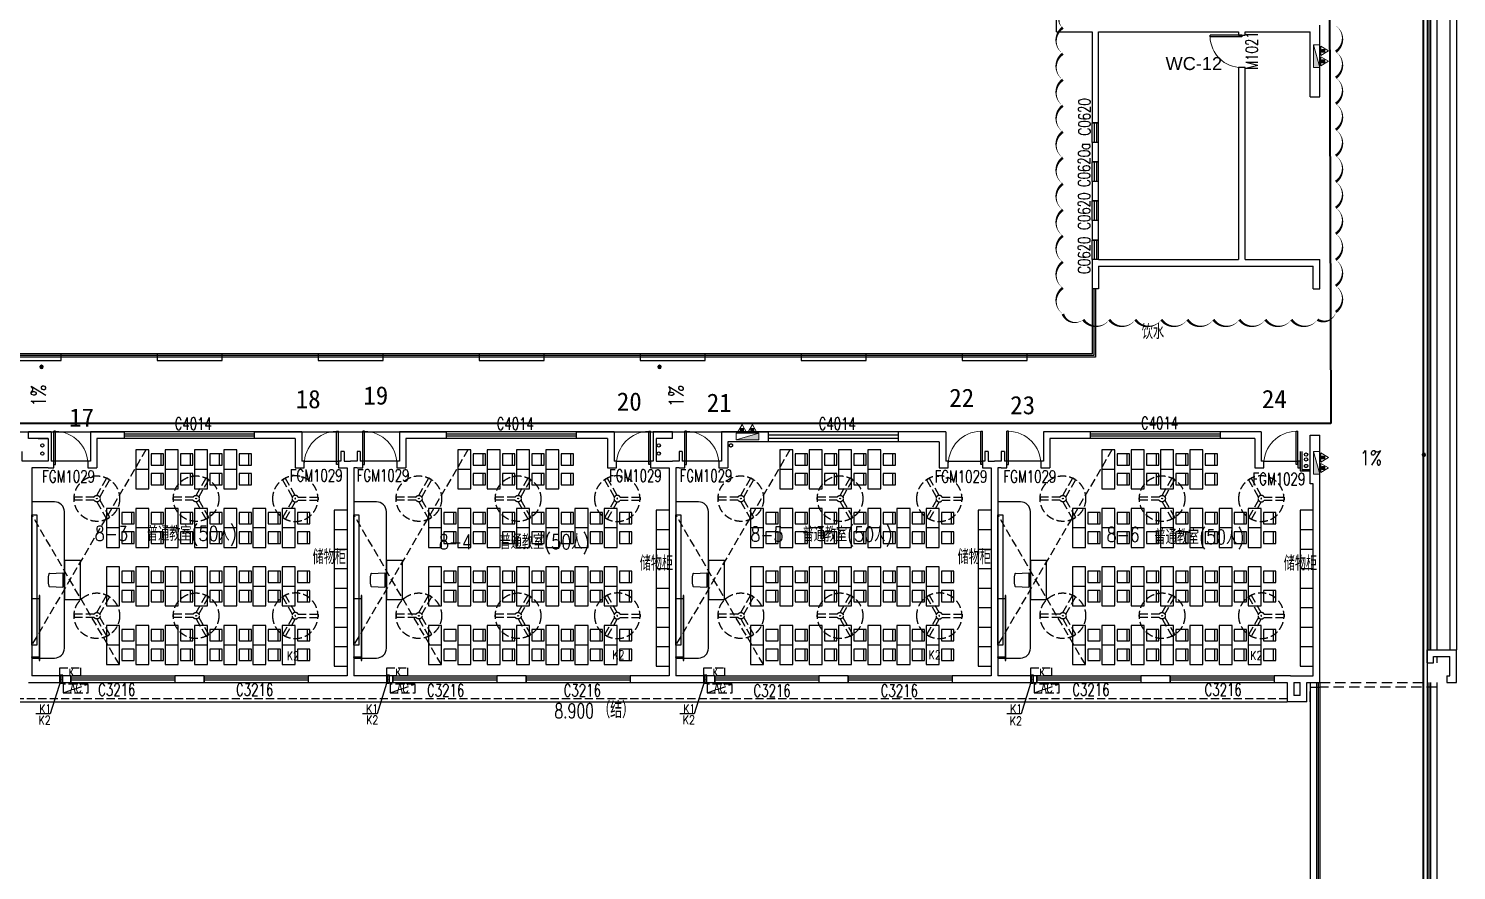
# Model space of a CAD drawing. Extents: x 447078 to 1776277, y 243534 to 519428.
# Drawn here: x 1100596 to 1144496, y 445262 to 471141 of the extents above; entities that cross this region are included whole.
import ezdxf

# ---------------------------------------------------------------- set-up
doc = ezdxf.new("R2010")
doc.units = 0
doc.header["$LTSCALE"] = 1000
doc.header["$MEASUREMENT"] = 0
for name, pattern in [('AP-02-RETAIL$0$DASH', [0.35, 0.25, -0.1]), ('CCDID0GLB00001', [30, 26.5, -1.5, 0.5, -1.5]), ('DASH', [0.35, 0.25, -0.1]), ('HIDDEN2', [4.7625, 3.175, -1.5875]), ('HIDDEN3', [1.905, 1.27, -0.635])]:
    doc.linetypes.add(name, pattern=pattern)
for name, color, linetype, lineweight in [('1#2#三层消火栓$0$P-HUDR-MISC', 13, 'Continuous', 25), ('1#2#三层消火栓$0$体育文娱中心3F消火栓$0$P-HUDR-MISC', 13, 'Continuous', 20), ('A桥架图层', 2, 'Continuous', 40)]:
    doc.layers.add(name, color=color, linetype=linetype, lineweight=lineweight)
for name, color, linetype in [('2017-7-14 根据审图意见修改', 5, 'Continuous'), ('A-DOOR', 2, 'Continuous'), ('A-DRAI', 61, 'Continuous'), ('A-EQPM-MECH', 191, 'Continuous'), ('A-FIXT', 211, 'Continuous'), ('A-FIXT-DASH', 211, 'HIDDEN3'), ('A-FURN', 251, 'Continuous'), ('A-GLAZ-BLIN', 9, 'Continuous'), ('A-HOLE-DASH', 21, 'HIDDEN2'), ('A-HRAL', 104, 'Continuous'), ('A-HYDR', 1, 'CCDID0GLB00001'), ('A-OVER', 23, 'Continuous'), ('A-WALL', 140, 'Continuous'), ('A-WIND', 2, 'Continuous'), ('A-WIND-IDEN', 4, 'Continuous'), ('G-0-XREF', 2, 'Continuous'), ('G-ANNO-NOTE', 80, 'Continuous'), ('X-连廊栏杆修改', 43, 'Continuous'), ('家具', 9, 'Continuous'), ('面积线计一半', 132, 'Continuous')]:
    doc.layers.add(name, color=color, linetype=linetype)
doc.styles.add('_TCH_DIM', font='SIMPLEX', dxfattribs={"bigfont": 'GBCBIG'})
doc.styles.add('_TCH_WINDOW', font='SIMPLEX', dxfattribs={"height": 3.5, "bigfont": 'GBCBIG'})
doc.styles.add('CCDI_T_G01', font='')
doc.styles.add('CCDI_T_G02', font='simplex.shx', dxfattribs={"width": 0.8, "bigfont": 'zjdz.shx'})
doc.styles.add('CCDI_T_G03', font='')
doc.styles.add('Note$0$CCDI-TOG-02', font='simplex.shx', dxfattribs={"width": 0.8, "bigfont": 'zjdz.shx'})
doc.styles.get('CCDI_T_G01').set_extended_font_data('Arial')
doc.styles.get('CCDI_T_G03').set_extended_font_data('SimHei')

# ---------------------------------------------------------------- blocks, each defined once
blk = doc.blocks.new('DI LOU')
at = {"layer": 'A-FIXT'}
h = blk.add_hatch(dxfattribs=at)
h.set_pattern_fill('ANSI31', color=256, scale=10)
h.set_pattern_definition([(45, (-842091.153, -1894175.001), (-11.22532015, 11.22532015), [])])
h.paths.add_polyline_path([(-50, 0, 1), (50, 0, 1)])
blk.add_circle((0, 0), 50, dxfattribs=at)
blk = doc.blocks.new('PSXT')
at = {"layer": 'A-FIXT'}
for points in [[(-19131, -11854, 0, 0, 0), (-19131, -10836, 60, 0, 0), (-19131, -10656, 0, 0, 0)], [(469, -11868, 0, 0, 0), (469, -10851, 60, 0, 0), (469, -10671, 0, 0, 0)], [(20902, -13552, 0, 0, 0), (21919, -13552, 60, 0, 0), (22099, -13552, 0, 0, 0)]]:
    blk.add_lwpolyline(points, format="xyseb", dxfattribs=at)
at = {"layer": 'A-FIXT', "extrusion": (0, 0, -1), "zscale": -1, "rotation": 209.9999968260897}
for p in [(19400, -10400), (400, -10400), (-23100, -13100)]:
    blk.add_blockref('DI LOU', p, dxfattribs=at)
at = {"layer": 'A-FIXT-DASH', "style": 'CCDI_T_G02', "width": 0.8}
for p in [(-19266, -11622), (334, -11636)]:
    blk.add_text('1%%%', height=450, rotation=90, dxfattribs=at).set_placement(p)
blk.add_text('1%%%', height=450, dxfattribs=at).set_placement((21134, -13417))
blk = doc.blocks.new('连廊2F')
at = {"layer": 'A-GLAZ-BLIN'}
for p, q in [((105166, 156473), (105166, 124573)), ((105366, 156473), (105366, 124573))]:
    blk.add_line(p, q, dxfattribs=at)
at = {"layer": 'A-HRAL'}
for p, q in [((104516, 156473), (104516, 124573)), ((104566, 156473), (104566, 124573)), ((101066, 123573), (101066, 115573)), ((101116, 123573), (101116, 115573)), ((104516, 123573), (104516, 115573)), ((104566, 123573), (104566, 115573))]:
    blk.add_line(p, q, dxfattribs=at)
at = {"layer": 'A-OVER'}
for p, q in [((104766, 156473), (104766, 124573)), ((100866, 123573), (100866, 115573))]:
    blk.add_line(p, q, dxfattribs=at)
for points in [[(104766, 124373), (104766, 124173)], [(104766, 123573), (104766, 115573)]]:
    blk.add_lwpolyline(points, dxfattribs=at)
at = {"layer": 'A-WALL'}
for p, q in [((104466, 124573), (105366, 124573)), ((104466, 124173), (104466, 124573)), ((104666, 124373), (105166, 124373)), ((104666, 124173), (104666, 124373)), ((105166, 123773), (105166, 124373)), ((105366, 123573), (105366, 124573)), ((104466, 124173), (104666, 124173)), ((105066, 123773), (105166, 123773)), ((105066, 123773), (105066, 123573)), ((105066, 123573), (105366, 123573))]:
    blk.add_line(p, q, dxfattribs=at)
at = {"layer": 'X-连廊栏杆修改'}
for p, q in [((104466, 156473), (104466, 115573)), ((101166, 123573), (101166, 115573))]:
    blk.add_line(p, q, dxfattribs=at)
blk = doc.blocks.new('PSG-LG')
at = {"layer": 'A-DRAI'}
for centre in [(24624, -12814), (24624, -13064), (43576, -12814), (43576, -13064), (63477, -13096), (63477, -13246)]:
    blk.add_circle(centre, 50, dxfattribs=at)
at = {"layer": 'A-HYDR'}
for centre in [(45795, -12814), (63477, -13446)]:
    blk.add_circle(centre, 50, dxfattribs=at)
at = {"layer": 'A-WALL'}
for points in [[(24500, -12600), (24800, -12600), (24800, -13300), (24000, -13300), (24000, -13000)], [(43700, -12600), (43500, -12600), (43500, -13300)], [(63300, -13000), (63300, -13550), (63300, -13600), (63600, -13600)], [(63350, -13000), (63350, -13550), (63600, -13550)]]:
    blk.add_lwpolyline(points, dxfattribs=at)
blk = doc.blocks.new('dfc-1')
at = {"layer": 'A-FURN', "linetype": 'DASH'}
for p, q in [((0, 100), (306, 630)), ((87, 50), (392, 580)), ((-87, 50), (-698, 50)), ((-87, -50), (-698, -50)), ((0, -100), (306, -630)), ((87, -50), (392, -580))]:
    blk.add_line(p, q, dxfattribs=at)
for radius in [700, 100, 10]:
    blk.add_circle((0, 0), radius, dxfattribs=at)
for start, end in [(55.904, 64.096), (175.904, 184.096), (295.904, 304.096)]:
    blk.add_arc((0, 0), 700, start, end, dxfattribs=at)
blk = doc.blocks.new('CHAIR4')
at = {"layer": 'A-FURN'}
for p, q in [((-449, 226), (0, 248)), ((0, 248), (0, -248)), ((-449, -226), (0, -248))]:
    blk.add_line(p, q, dxfattribs=at)
for centre, radius, start, end in [((267, 0), 767, 164.2925, 195.7075), ((-447, 201), 25, 92.8624, 164.2925), ((-447, -201), 25, 195.7075, 267.1376)]:
    blk.add_arc(centre, radius, start, end, dxfattribs=at)
blk = doc.blocks.new('EETETET')
at = {"layer": 'A-FURN'}
for p, q in [((-35, 2875), (-35, 2525)), ((865, 2875), (865, 2525)), ((1765, 2875), (1765, 2525)), ((2665, 2875), (2665, 2525)), ((-400, 2400), (-800, 2400)), ((-35, 2275), (-35, 1925)), ((500, 2400), (100, 2400)), ((865, 2275), (865, 1925)), ((1400, 2400), (1000, 2400)), ((1765, 2275), (1765, 1925)), ((2300, 2400), (1900, 2400)), ((2665, 2275), (2665, 1925)), ((-935, 1075), (-935, 725)), ((-35, 1075), (-35, 725)), ((865, 1075), (865, 725)), ((1765, 1075), (1765, 725)), ((2665, 1075), (2665, 725)), ((3565, 1075), (3565, 725)), ((4465, 1075), (4465, 725)), ((-1300, 600), (-1700, 600)), ((-935, 475), (-935, 125)), ((-400, 600), (-800, 600)), ((-35, 475), (-35, 125)), ((500, 600), (100, 600)), ((865, 475), (865, 125)), ((1400, 600), (1000, 600)), ((1765, 475), (1765, 125)), ((2300, 600), (1900, 600)), ((2665, 475), (2665, 125)), ((3200, 600), (2800, 600)), ((3565, 475), (3565, 125)), ((4100, 600), (3700, 600)), ((4465, 475), (4465, 125)), ((-935, -725), (-935, -1075)), ((-35, -725), (-35, -1075)), ((865, -725), (865, -1075)), ((1765, -725), (1765, -1075)), ((2665, -725), (2665, -1075)), ((3565, -725), (3565, -1075)), ((4465, -725), (4465, -1075)), ((-1300, -1200), (-1700, -1200)), ((-400, -1200), (-800, -1200)), ((500, -1200), (100, -1200)), ((1400, -1200), (1000, -1200)), ((2300, -1200), (1900, -1200)), ((3200, -1200), (2800, -1200)), ((4100, -1200), (3700, -1200)), ((-935, -1325), (-935, -1675)), ((-35, -1325), (-35, -1675)), ((865, -1325), (865, -1675)), ((1765, -1325), (1765, -1675)), ((2665, -1325), (2665, -1675)), ((3565, -1325), (3565, -1675)), ((4465, -1325), (4465, -1675)), ((-35, -2525), (-35, -2875)), ((865, -2525), (865, -2875)), ((1765, -2525), (1765, -2875)), ((2665, -2525), (2665, -2875)), ((3565, -2525), (3565, -2875)), ((4465, -2525), (4465, -2875)), ((-1300, -3000), (-1700, -3000)), ((-400, -3000), (-800, -3000)), ((500, -3000), (100, -3000)), ((1400, -3000), (1000, -3000)), ((2300, -3000), (1900, -3000)), ((3200, -3000), (2800, -3000)), ((4100, -3000), (3700, -3000)), ((-35, -3125), (-35, -3475)), ((865, -3125), (865, -3475)), ((1765, -3125), (1765, -3475)), ((2665, -3125), (2665, -3475)), ((3565, -3125), (3565, -3475)), ((4465, -3125), (4465, -3475))]:
    blk.add_line(p, q, dxfattribs=at)
for points in [[(-800, 3000), (-800, 1800), (-400, 1800), (-400, 3000)], [(50, 2525), (50, 2875), (-330, 2875), (-330, 2525)], [(100, 3000), (100, 1800), (500, 1800), (500, 3000)], [(950, 2525), (950, 2875), (570, 2875), (570, 2525)], [(1000, 3000), (1000, 1800), (1400, 1800), (1400, 3000)], [(1850, 2525), (1850, 2875), (1470, 2875), (1470, 2525)], [(1900, 3000), (1900, 1800), (2300, 1800), (2300, 3000)], [(2750, 2525), (2750, 2875), (2370, 2875), (2370, 2525)], [(50, 1925), (50, 2275), (-330, 2275), (-330, 1925)], [(950, 1925), (950, 2275), (570, 2275), (570, 1925)], [(1850, 1925), (1850, 2275), (1470, 2275), (1470, 1925)], [(2750, 1925), (2750, 2275), (2370, 2275), (2370, 1925)], [(-4000, 1000), (-3850, 1000), (-3850, -3000), (-4000, -3000)], [(-1700, 1200), (-1700, 0), (-1300, 0), (-1300, 1200)], [(-850, 725), (-850, 1075), (-1230, 1075), (-1230, 725)], [(-800, 1200), (-800, 0), (-400, 0), (-400, 1200)], [(50, 725), (50, 1075), (-330, 1075), (-330, 725)], [(100, 1200), (100, 0), (500, 0), (500, 1200)], [(950, 725), (950, 1075), (570, 1075), (570, 725)], [(1000, 1200), (1000, 0), (1400, 0), (1400, 1200)], [(1850, 725), (1850, 1075), (1470, 1075), (1470, 725)], [(1900, 1200), (1900, 0), (2300, 0), (2300, 1200)], [(2750, 725), (2750, 1075), (2370, 1075), (2370, 725)], [(2800, 1200), (2800, 0), (3200, 0), (3200, 1200)], [(3650, 725), (3650, 1075), (3270, 1075), (3270, 725)], [(3700, 1200), (3700, 0), (4100, 0), (4100, 1200)], [(4550, 725), (4550, 1075), (4170, 1075), (4170, 725)], [(-850, 125), (-850, 475), (-1230, 475), (-1230, 125)], [(50, 125), (50, 475), (-330, 475), (-330, 125)], [(950, 125), (950, 475), (570, 475), (570, 125)], [(1850, 125), (1850, 475), (1470, 475), (1470, 125)], [(2750, 125), (2750, 475), (2370, 475), (2370, 125)], [(3650, 125), (3650, 475), (3270, 475), (3270, 125)], [(4550, 125), (4550, 475), (4170, 475), (4170, 125)], [(-3000, -400), (-3000, -1600), (-2500, -1600), (-2500, -400)], [(-1700, -600), (-1700, -1800), (-1300, -1800), (-1300, -600)], [(-850, -1075), (-850, -725), (-1230, -725), (-1230, -1075)], [(-800, -600), (-800, -1800), (-400, -1800), (-400, -600)], [(50, -1075), (50, -725), (-330, -725), (-330, -1075)], [(100, -600), (100, -1800), (500, -1800), (500, -600)], [(950, -1075), (950, -725), (570, -725), (570, -1075)], [(1000, -600), (1000, -1800), (1400, -1800), (1400, -600)], [(1850, -1075), (1850, -725), (1470, -725), (1470, -1075)], [(1900, -600), (1900, -1800), (2300, -1800), (2300, -600)], [(2750, -1075), (2750, -725), (2370, -725), (2370, -1075)], [(2800, -600), (2800, -1800), (3200, -1800), (3200, -600)], [(3650, -1075), (3650, -725), (3270, -725), (3270, -1075)], [(3700, -600), (3700, -1800), (4100, -1800), (4100, -600)], [(4550, -1075), (4550, -725), (4170, -725), (4170, -1075)], [(-4000, -1585), (-4000, -1565), (-3770, -1565), (-3770, -1585)], [(-3750, -3475), (-3750, -1475), (-3770, -1475), (-3770, -3475)], [(-850, -1675), (-850, -1325), (-1230, -1325), (-1230, -1675)], [(50, -1675), (50, -1325), (-330, -1325), (-330, -1675)], [(950, -1675), (950, -1325), (570, -1325), (570, -1675)], [(1850, -1675), (1850, -1325), (1470, -1325), (1470, -1675)], [(2750, -1675), (2750, -1325), (2370, -1325), (2370, -1675)], [(3650, -1675), (3650, -1325), (3270, -1325), (3270, -1675)], [(4550, -1675), (4550, -1325), (4170, -1325), (4170, -1675)], [(-1700, -2400), (-1700, -3600), (-1300, -3600), (-1300, -2400)], [(-850, -2875), (-850, -2525), (-1230, -2525), (-1230, -2875)], [(-800, -2400), (-800, -3600), (-400, -3600), (-400, -2400)], [(50, -2875), (50, -2525), (-330, -2525), (-330, -2875)], [(100, -2400), (100, -3600), (500, -3600), (500, -2400)], [(950, -2875), (950, -2525), (570, -2525), (570, -2875)], [(1000, -2400), (1000, -3600), (1400, -3600), (1400, -2400)], [(1850, -2875), (1850, -2525), (1470, -2525), (1470, -2875)], [(1900, -2400), (1900, -3600), (2300, -3600), (2300, -2400)], [(2750, -2875), (2750, -2525), (2370, -2525), (2370, -2875)], [(2800, -2400), (2800, -3600), (3200, -3600), (3200, -2400)], [(3650, -2875), (3650, -2525), (3270, -2525), (3270, -2875)], [(3700, -2400), (3700, -3600), (4100, -3600), (4100, -2400)], [(4550, -2875), (4550, -2525), (4170, -2525), (4170, -2875)], [(-4000, -3385), (-4000, -3365), (-3770, -3365), (-3770, -3385)], [(-850, -3475), (-850, -3125), (-1230, -3125), (-1230, -3475)], [(50, -3475), (50, -3125), (-330, -3125), (-330, -3475)], [(950, -3475), (950, -3125), (570, -3125), (570, -3475)], [(1850, -3475), (1850, -3125), (1470, -3125), (1470, -3475)], [(2750, -3475), (2750, -3125), (2370, -3125), (2370, -3475)], [(3650, -3475), (3650, -3125), (3270, -3125), (3270, -3475)], [(4550, -3475), (4550, -3125), (4170, -3125), (4170, -3475)]]:
    blk.add_lwpolyline(points, close=True, dxfattribs=at)
for points in [[(5700, 1150), (5300, 1150), (5300, -3650), (5700, -3650)], [(5300, 550), (5700, 550)], [(5300, -50), (5700, -50)], [(5300, -650), (5700, -650)], [(5300, -1250), (5700, -1250)], [(5300, -1850), (5700, -1850)], [(5300, -2450), (5700, -2450)], [(5300, -3050), (5700, -3050)]]:
    blk.add_lwpolyline(points, dxfattribs=at)
at = {"layer": '家具', "linetype": 'DASH'}
for points in [[(-491, 3000), (-4000, -3000)], [(-1309, -3600), (-4000, 1000)]]:
    blk.add_lwpolyline(points, dxfattribs=at)
at = {"layer": '家具'}
blk.add_lwpolyline([(-4000, -3400), (-3300, -3400, 0.414214), (-3000, -3100), (-3000, 1100, 0.414214), (-3300, 1400), (-4000, 1400)], format="xyb", dxfattribs=at)
at = {"layer": 'A-FURN'}
for p in [(-2000, 1500), (1050, 1500), (-2000, -2100), (1050, -2100)]:
    blk.add_blockref('dfc-1', p, dxfattribs=at)
at = {"layer": 'A-FURN', "xscale": -1}
blk.add_blockref('dfc-1', (4100, 1500), dxfattribs=at)
at = {"layer": 'A-FURN', "xscale": 0.9000000059604617, "yscale": 0.9000000059604617, "zscale": 0.9000000059604617, "rotation": 359.9999175806986}
blk.add_blockref('CHAIR4', (-3050, -1000), dxfattribs=at)
at = {"layer": 'A-WALL', "xscale": -1}
blk.add_blockref('dfc-1', (4100, -2100), dxfattribs=at)
blk = doc.blocks.new('KTXT')
at = {"layer": 'A-EQPM-MECH', "linetype": 'DASH'}
blk.add_line((340603, 544837), (341368, 545104), dxfattribs=at)
at = {"layer": 'A-EQPM-MECH'}
blk.add_lwpolyline([(340486, 545130), (340586, 545130), (340586, 545380), (340486, 545380)], close=True, dxfattribs=at)
at = {"layer": 'A-EQPM-MECH', "linetype": 'DASH'}
for points in [[(341135, 545355), (340497, 545355), (340497, 545605), (341135, 545605)], [(340603, 544837), (341368, 544837), (341368, 545104), (340603, 545104)]]:
    blk.add_lwpolyline(points, close=True, dxfattribs=at)
at = {"layer": 'A-EQPM-MECH'}
blk.add_lwpolyline([(340536, 545130), (340536, 545380)], dxfattribs=at)
at = {"layer": 'A-FIXT-DASH'}
blk.add_lwpolyline([(340536, 545257), (340205, 544189), (339758, 544189)], dxfattribs=at)
at = {"layer": 'A-EQPM-MECH', "style": 'Note$0$CCDI-TOG-02', "text_generation_flag": 4, "width": 0.8}
blk.add_text('K', height=200, dxfattribs=at).set_placement((340774, 545575))
at = {"layer": 'A-EQPM-MECH', "style": '_TCH_DIM', "width": 0.705882}
blk.add_text('AC', height=297.5, dxfattribs=at).set_placement((340820, 544837))
at = {"layer": 'A-FIXT-DASH', "style": 'CCDI_T_G02', "width": 0.8}
blk.add_text('K1', height=265.8, dxfattribs=at).set_placement((339862, 544216))
blk = doc.blocks.new('LGEET2423')
at = {"layer": 'X-连廊栏杆修改'}
for points in [[(23300, 200), (25300, 200), (25300, 0), (23300, 0)], [(28250, 200), (30250, 200), (30250, 0), (28250, 0)], [(33200, 200), (35200, 200), (35200, 0), (33200, 0)], [(38150, 200), (40150, 200), (40150, 0), (38150, 0)], [(43100, 200), (45100, 200), (45100, 0), (43100, 0)], [(48050, 200), (50050, 200), (50050, 0), (48050, 0)], [(53000, 200), (55000, 200), (55000, 0), (53000, 0)]]:
    blk.add_lwpolyline(points, close=True, dxfattribs=at)
blk = doc.blocks.new('$DorLib2D$00000001')
for p, q in [((0.45, 0.975), (0.5, 0.975)), ((0.45, 0), (0.45, 0.975)), ((0.5, 0), (0.5, 0.975)), ((0.5, 0), (0.45, 0))]:
    blk.add_line(p, q)
at = {"lineweight": 13}
blk.add_arc((0.475, 0), 0.975, 91.4693, 180, dxfattribs=at)
blk = doc.blocks.new('$TCHSYS$WIN2D')
for p, q in [((-0.5, 0.5), (0.5, 0.5)), ((-0.5, 0.5), (-0.5, -0.5)), ((0.5, 0.5), (0.5, -0.5)), ((0.5, 0.167), (-0.5, 0.167)), ((0.5, -0.167), (-0.5, -0.167)), ((-0.5, -0.5), (0.5, -0.5))]:
    blk.add_line(p, q)
blk = doc.blocks.new('1#2#三层消火栓$0$体育文娱中心3F消火栓$0$A$C59133534')
at = {"layer": '1#2#三层消火栓$0$体育文娱中心3F消火栓$0$P-HUDR-MISC', "ltscale": 5}
blk.add_hatch(color=256, dxfattribs=at).paths.add_polyline_path([(50, 0), (-650, 200), (-650, 0)])
at = {"layer": '1#2#三层消火栓$0$体育文娱中心3F消火栓$0$P-HUDR-MISC'}
h = blk.add_hatch(dxfattribs=at)
h.set_pattern_fill('JIS_WOOD', color=256, scale=20, style=0)
h.set_pattern_definition([(45, (39.371, -152.983), (-10, 10), [])])
h.paths.add_polyline_path([(-410.5, 259), (-410.5, 350), (-501.5, 350), (-501.5, 259)])
h = blk.add_hatch(dxfattribs=at)
h.set_pattern_fill('JIS_WOOD', color=256, scale=20, style=0)
h.set_pattern_definition([(45, (360.371, -152.983), (-10, 10), [])])
h.paths.add_polyline_path([(-89.5, 259), (-89.5, 350), (-180.5, 350), (-180.5, 259)])
for p, q in [((-456, 469), (-595, 228)), ((-456, 469), (-317, 228)), ((-135, 469), (-274, 228)), ((-135, 469), (4, 228)), ((-650, 200), (50, 0)), ((-595, 228), (-317, 228)), ((-501.5, 259), (-501.5, 350)), ((-501.5, 350), (-410.5, 350)), ((-501.5, 259), (-410.5, 259)), ((-410.5, 259), (-410.5, 350)), ((-274, 228), (4, 228)), ((-180.5, 259), (-180.5, 350)), ((-180.5, 350), (-89.5, 350)), ((-180.5, 259), (-89.5, 259)), ((-89.5, 259), (-89.5, 350))]:
    blk.add_line(p, q, dxfattribs=at)
at = {"layer": '1#2#三层消火栓$0$体育文娱中心3F消火栓$0$P-HUDR-MISC', "ltscale": 5}
blk.add_lwpolyline([(-650, 200), (50, 200), (50, 0), (-650, 0)], close=True, dxfattribs=at)
blk = doc.blocks.new('1#2#三层消火栓')
at = {"layer": '1#2#三层消火栓$0$P-HUDR-MISC', "ltscale": 0.1, "xscale": -1, "rotation": 270}
for p in [(1140096, 470591), (1140096, 458091)]:
    blk.add_blockref('1#2#三层消火栓$0$体育文娱中心3F消火栓$0$A$C59133534', p, dxfattribs=at)
at = {"layer": '1#2#三层消火栓$0$P-HUDR-MISC', "ltscale": 0.1, "xscale": -1}
blk.add_blockref('1#2#三层消火栓$0$体育文娱中心3F消火栓$0$A$C59133534', (1122396, 458501), dxfattribs=at)

msp = doc.modelspace()

# ---------------------------------------------------------------- linework, layer by layer
at = {"layer": '2017-7-14 根据审图意见修改'}
msp.add_lwpolyline([(1140785.1, 471231, 0, 80, -0.5205671), (1140785.1, 470431, 0, 80, -0.5205671), (1140785.1, 469631, 0, 80, -0.5205671), (1140785.1, 468831, 0, 80, -0.5205671), (1140785.1, 468031, 0, 80, -0.5205671), (1140785.1, 467231, 0, 80, -0.5205671), (1140785.1, 466431, 0, 80, -0.5205671), (1140785.1, 465631, 0, 80, -0.5205671), (1140785.1, 464831, 0, 80, -0.5205671), (1140785.1, 464031, 0, 80, -0.5205671), (1140785.1, 463231, 0, 80, -0.5205671), (1140785.1, 462431, 0, 80, -0.5205671), (1140222, 462194.1, 0, 80, -0.5205671), (1139422, 462194.1, 0, 80, -0.5205671), (1138622, 462194.1, 0, 80, -0.5205671), (1137822, 462194.1, 0, 80, -0.5205671), (1137022, 462194.1, 0, 80, -0.5205671), (1136222, 462194.1, 0, 80, -0.5205671), (1135422, 462194.1, 0, 80, -0.5205671), (1134622, 462194.1, 0, 80, -0.5205671), (1133822, 462194.1, 0, 80, -0.5205671), (1133022, 462194.1, 0, 80, -0.5205671), (1132395.6, 462367.7, 0, 80, -0.5205671), (1132395.6, 463167.7, 0, 80, -0.5205671), (1132395.6, 463967.7, 0, 80, -0.5205671), (1132395.6, 464767.7, 0, 80, -0.5205671), (1132395.6, 465567.7, 0, 80, -0.5205671), (1132395.6, 466367.7, 0, 80, -0.5205671), (1132395.6, 467167.7, 0, 80, -0.5205671), (1132395.6, 467967.7, 0, 80, -0.5205671), (1132395.6, 468767.7, 0, 80, -0.5205671), (1132395.6, 469567.7, 0, 80, -0.5205671), (1132395.6, 470367.7, 0, 80, -0.5205671), (1132395.6, 471167.7, 0, 80, -0.5205671), (1132395.6, 471641.4, 0, 80, -0.5205671)], format="xyseb", dxfattribs=at)
at = {"layer": 'A-DOOR'}
for p, q in [((1102420.6, 457841.4), (1101370.6, 457841.4)), ((1109070.6, 457841.4), (1110120.6, 457841.4)), ((1111920.6, 457841.4), (1110870.6, 457841.4)), ((1118670.6, 457841.4), (1119720.6, 457841.4)), ((1121820.6, 457841.4), (1120770.6, 457841.4)), ((1128870.6, 457841.4), (1129920.6, 457841.4)), ((1131720.6, 457841.4), (1130670.6, 457841.4)), ((1138570.6, 457841.4), (1139620.6, 457841.4))]:
    msp.add_line(p, q, dxfattribs=at)
at = {"layer": 'A-HOLE-DASH', "ltscale": 0.1}
for points in [[(1139995.6, 450441.4), (1139995.6, 450891.4), (1140295.6, 450891.4)], [(1140295.6, 451041.4), (1143595.6, 451041.4)], [(1143895.6, 450891.4), (1140295.6, 450891.4)]]:
    msp.add_lwpolyline(points, dxfattribs=at)
at = {"layer": 'A-HRAL'}
for points in [[(1133345.6, 463141.4), (1133345.6, 461091.4), (1076345.6, 461091.4), (1076345.6, 458741.4)], [(1133395.6, 463141.4), (1133395.6, 461041.4), (1076395.6, 461041.4), (1076395.6, 458741.4)]]:
    msp.add_lwpolyline(points, dxfattribs=at)
at = {"layer": 'A-OVER', "linetype": 'AP-02-RETAIL$0$DASH'}
msp.add_line((1139295.6, 450541.4), (1081695.6, 450541.4), dxfattribs=at)
at = {"layer": 'A-OVER'}
msp.add_line((1081695.6, 450441.4), (1136295.6, 450441.4), dxfattribs=at)
for points in [[(1133295.6, 463141.4), (1133295.6, 461141.4), (1076295.6, 461141.4), (1076295.6, 458741.4)], [(1136295.6, 450441.4), (1139295.6, 450441.4)]]:
    msp.add_lwpolyline(points, dxfattribs=at)
at = {"layer": 'A-WALL'}
for p, q in [((1132195.6, 471041.4), (1132195.6, 471641.4)), ((1140295.6, 469041.4), (1140295.6, 471241.4)), ((1132195.6, 471041.4), (1133295.6, 471041.4)), ((1133295.6, 471041.4), (1133295.6, 468241.4)), ((1133495.6, 471041.4), (1137795.6, 471041.4)), ((1133495.6, 468241.4), (1133495.6, 471041.4)), ((1137795.6, 471041.4), (1137795.6, 470941.4)), ((1137795.6, 470941.4), (1137995.6, 470941.4)), ((1137995.6, 470941.4), (1137995.6, 471041.4)), ((1137995.6, 471041.4), (1139995.6, 471041.4)), ((1139995.6, 469041.4), (1139995.6, 471041.4)), ((1137995.6, 469941.4), (1137795.6, 469941.4)), ((1137795.6, 469941.4), (1137795.6, 464041.4)), ((1137995.6, 464041.4), (1137995.6, 469941.4)), ((1139995.6, 469041.4), (1140295.6, 469041.4)), ((1133295.6, 468241.4), (1133495.6, 468241.4)), ((1133295.6, 467641.4), (1133295.6, 467041.4)), ((1133495.6, 467641.4), (1133295.6, 467641.4)), ((1133495.6, 467041.4), (1133495.6, 467641.4)), ((1133295.6, 467041.4), (1133495.6, 467041.4)), ((1133295.6, 466441.4), (1133295.6, 465841.4)), ((1133495.6, 466441.4), (1133295.6, 466441.4)), ((1133495.6, 465841.4), (1133495.6, 466441.4)), ((1133295.6, 465841.4), (1133495.6, 465841.4)), ((1133295.6, 465241.4), (1133295.6, 464641.4)), ((1133495.6, 465241.4), (1133295.6, 465241.4)), ((1133495.6, 464641.4), (1133495.6, 465241.4)), ((1133295.6, 464641.4), (1133495.6, 464641.4)), ((1133495.6, 464041.4), (1133295.6, 464041.4)), ((1133295.6, 464041.4), (1133295.6, 463941.4)), ((1133495.6, 464041.4), (1137795.6, 464041.4)), ((1137995.6, 464041.4), (1140295.6, 464041.4)), ((1140295.6, 463141.4), (1140295.6, 464041.4)), ((1133295.6, 463941.4), (1133295.6, 463141.4)), ((1133495.6, 463841.4), (1137895.6, 463841.4)), ((1133495.6, 463841.4), (1133495.6, 463141.4)), ((1137895.6, 463841.4), (1140095.6, 463841.4)), ((1140095.6, 463141.4), (1140095.6, 463841.4)), ((1133495.6, 463141.4), (1133295.6, 463141.4)), ((1140095.6, 463141.4), (1140295.6, 463141.4)), ((1101295.6, 458741.4), (1100595.6, 458741.4)), ((1100595.6, 458541.4), (1100595.6, 458741.4)), ((1101195.6, 458541.4), (1100595.6, 458541.4)), ((1101195.6, 458541.4), (1101195.6, 457841.4)), ((1101295.6, 458741.4), (1101295.6, 457841.4)), ((1102495.6, 458741.4), (1102495.6, 457841.4)), ((1103545.6, 458741.4), (1102495.6, 458741.4)), ((1102695.6, 458541.4), (1102695.6, 457641.4)), ((1103545.6, 458541.4), (1102695.6, 458541.4)), ((1103545.6, 458541.4), (1103545.6, 458741.4)), ((1108995.6, 458741.4), (1107545.6, 458741.4)), ((1107545.6, 458541.4), (1107545.6, 458741.4)), ((1108795.6, 458541.4), (1107545.6, 458541.4)), ((1108795.6, 458541.4), (1108795.6, 457641.4)), ((1108995.6, 458741.4), (1108995.6, 457841.4)), ((1111995.6, 458741.4), (1111995.6, 457841.4)), ((1113445.6, 458741.4), (1111995.6, 458741.4)), ((1112195.6, 458541.4), (1112195.6, 457641.4)), ((1113445.6, 458541.4), (1112195.6, 458541.4)), ((1113445.6, 458541.4), (1113445.6, 458741.4)), ((1118595.6, 458741.4), (1117445.6, 458741.4)), ((1117445.6, 458541.4), (1117445.6, 458741.4)), ((1118395.6, 458541.4), (1117445.6, 458541.4)), ((1118395.6, 458541.4), (1118395.6, 457641.4)), ((1118595.6, 458741.4), (1118595.6, 457841.4)), ((1119795.6, 458741.4), (1119795.6, 457841.4)), ((1120395.6, 458741.4), (1119795.6, 458741.4)), ((1119895.6, 458541.4), (1119895.6, 457841.4)), ((1120395.6, 458541.4), (1119895.6, 458541.4)), ((1120395.6, 458541.4), (1120395.6, 458741.4)), ((1121895.6, 458741.4), (1121895.6, 457841.4)), ((1123345.6, 458741.4), (1121895.6, 458741.4)), ((1122095.6, 458441.4), (1122095.6, 457641.4)), ((1123345.6, 458441.4), (1122095.6, 458441.4)), ((1123345.6, 458441.4), (1123345.6, 458741.4)), ((1128795.6, 458741.4), (1127345.6, 458741.4)), ((1127345.6, 458441.4), (1127345.6, 458741.4)), ((1128595.6, 458441.4), (1127345.6, 458441.4)), ((1128595.6, 458441.4), (1128595.6, 457641.4)), ((1128795.6, 458741.4), (1128795.6, 457841.4)), ((1131795.6, 458741.4), (1131795.6, 457841.4)), ((1133245.6, 458741.4), (1131795.6, 458741.4)), ((1131995.6, 458541.4), (1131995.6, 457641.4)), ((1133245.6, 458541.4), (1131995.6, 458541.4)), ((1133245.6, 458541.4), (1133245.6, 458741.4)), ((1138495.6, 458741.4), (1137245.6, 458741.4)), ((1137245.6, 458541.4), (1137245.6, 458741.4)), ((1138295.6, 458541.4), (1137245.6, 458541.4)), ((1138295.6, 458541.4), (1138295.6, 457641.4)), ((1138495.6, 458741.4), (1138495.6, 457841.4)), ((1139995.6, 457141.4), (1139995.6, 458641.4)), ((1139995.6, 458641.4), (1140295.6, 458641.4)), ((1140295.6, 457141.4), (1140295.6, 458641.4)), ((1110195.6, 458141.4), (1110195.6, 457841.4)), ((1110295.6, 458141.4), (1110195.6, 458141.4)), ((1110295.6, 458141.4), (1110295.6, 457841.4)), ((1110695.6, 458141.4), (1110695.6, 457841.4)), ((1110795.6, 458141.4), (1110695.6, 458141.4)), ((1110795.6, 458141.4), (1110795.6, 457841.4)), ((1120595.6, 458141.4), (1120595.6, 457841.4)), ((1120695.6, 458141.4), (1120595.6, 458141.4)), ((1120695.6, 458141.4), (1120695.6, 457841.4)), ((1129995.6, 458141.4), (1129995.6, 457841.4)), ((1130095.6, 458141.4), (1129995.6, 458141.4)), ((1130095.6, 458141.4), (1130095.6, 457841.4)), ((1130495.6, 458141.4), (1130495.6, 457841.4)), ((1130595.6, 458141.4), (1130495.6, 458141.4)), ((1130595.6, 458141.4), (1130595.6, 457841.4)), ((1101195.6, 457841.4), (1100595.6, 457841.4)), ((1101195.6, 457641.4), (1100695.6, 457641.4)), ((1100695.6, 457641.4), (1100695.6, 451241.4)), ((1101195.6, 457641.4), (1101370.6, 457641.4)), ((1101370.6, 457841.4), (1101295.6, 457841.4)), ((1101370.6, 457641.4), (1101370.6, 457841.4)), ((1102495.6, 457841.4), (1102420.6, 457841.4)), ((1102420.6, 457841.4), (1102420.6, 457641.4)), ((1102420.6, 457641.4), (1102695.6, 457641.4)), ((1108795.6, 457641.4), (1109070.6, 457641.4)), ((1109070.6, 457841.4), (1108995.6, 457841.4)), ((1109070.6, 457641.4), (1109070.6, 457841.4)), ((1110195.6, 457841.4), (1110120.6, 457841.4)), ((1110120.6, 457841.4), (1110120.6, 457641.4)), ((1110120.6, 457641.4), (1110295.6, 457641.4)), ((1110295.6, 457841.4), (1110495.6, 457841.4)), ((1110295.6, 457641.4), (1110395.6, 457641.4)), ((1110395.6, 457641.4), (1110395.6, 451241.4)), ((1110695.6, 457841.4), (1110495.6, 457841.4)), ((1110595.6, 457641.4), (1110595.6, 451241.4)), ((1110695.6, 457641.4), (1110595.6, 457641.4)), ((1110695.6, 457641.4), (1110870.6, 457641.4)), ((1110870.6, 457841.4), (1110795.6, 457841.4)), ((1110870.6, 457641.4), (1110870.6, 457841.4)), ((1111995.6, 457841.4), (1111920.6, 457841.4)), ((1111920.6, 457841.4), (1111920.6, 457641.4)), ((1111920.6, 457641.4), (1112195.6, 457641.4)), ((1118395.6, 457641.4), (1118670.6, 457641.4)), ((1118670.6, 457841.4), (1118595.6, 457841.4)), ((1118670.6, 457641.4), (1118670.6, 457841.4)), ((1119795.6, 457841.4), (1119720.6, 457841.4)), ((1119720.6, 457841.4), (1119720.6, 457641.4)), ((1119720.6, 457641.4), (1119895.6, 457641.4)), ((1119895.6, 457841.4), (1120395.6, 457841.4)), ((1119895.6, 457641.4), (1120295.6, 457641.4)), ((1120295.6, 457641.4), (1120295.6, 451241.4)), ((1120595.6, 457841.4), (1120395.6, 457841.4)), ((1120495.6, 457641.4), (1120495.6, 451241.4)), ((1120595.6, 457641.4), (1120495.6, 457641.4)), ((1120595.6, 457641.4), (1120770.6, 457641.4)), ((1120770.6, 457841.4), (1120695.6, 457841.4)), ((1120770.6, 457641.4), (1120770.6, 457841.4)), ((1121895.6, 457841.4), (1121820.6, 457841.4)), ((1121820.6, 457841.4), (1121820.6, 457641.4)), ((1121820.6, 457641.4), (1122095.6, 457641.4)), ((1128595.6, 457641.4), (1128870.6, 457641.4)), ((1128870.6, 457841.4), (1128795.6, 457841.4)), ((1128870.6, 457641.4), (1128870.6, 457841.4)), ((1129995.6, 457841.4), (1129920.6, 457841.4)), ((1129920.6, 457841.4), (1129920.6, 457641.4)), ((1129920.6, 457641.4), (1130095.6, 457641.4)), ((1130095.6, 457841.4), (1130295.6, 457841.4)), ((1130095.6, 457641.4), (1130195.6, 457641.4)), ((1130195.6, 457641.4), (1130195.6, 451241.4)), ((1130495.6, 457841.4), (1130295.6, 457841.4)), ((1130395.6, 457641.4), (1130395.6, 451241.4)), ((1130495.6, 457641.4), (1130395.6, 457641.4)), ((1130495.6, 457641.4), (1130670.6, 457641.4)), ((1130670.6, 457841.4), (1130595.6, 457841.4)), ((1130670.6, 457641.4), (1130670.6, 457841.4)), ((1131795.6, 457841.4), (1131720.6, 457841.4)), ((1131720.6, 457841.4), (1131720.6, 457641.4)), ((1131720.6, 457641.4), (1131995.6, 457641.4)), ((1138295.6, 457641.4), (1138570.6, 457641.4)), ((1138570.6, 457841.4), (1138495.6, 457841.4)), ((1138570.6, 457641.4), (1138570.6, 457841.4)), ((1139695.6, 457841.4), (1139620.6, 457841.4)), ((1139620.6, 457841.4), (1139620.6, 457641.4)), ((1139620.6, 457641.4), (1139695.6, 457641.4)), ((1139695.6, 457641.4), (1139695.6, 457841.4)), ((1140095.6, 457141.4), (1139995.6, 457141.4)), ((1140095.6, 451241.4), (1140095.6, 457141.4)), ((1140295.6, 451041.4), (1140295.6, 457141.4)), ((1100595.6, 451041.4), (1101895.6, 451041.4)), ((1101895.6, 451241.4), (1100695.6, 451241.4)), ((1101895.6, 451041.4), (1101895.6, 451241.4)), ((1105995.6, 451241.4), (1105095.6, 451241.4)), ((1105095.6, 451241.4), (1105095.6, 451041.4)), ((1105095.6, 451041.4), (1105995.6, 451041.4)), ((1105995.6, 451041.4), (1105995.6, 451241.4)), ((1110395.6, 451241.4), (1109195.6, 451241.4)), ((1109195.6, 451241.4), (1109195.6, 451041.4)), ((1109195.6, 451041.4), (1110495.6, 451041.4)), ((1110495.6, 451041.4), (1111795.6, 451041.4)), ((1111795.6, 451241.4), (1110595.6, 451241.4)), ((1111795.6, 451041.4), (1111795.6, 451241.4)), ((1115895.6, 451241.4), (1114995.6, 451241.4)), ((1114995.6, 451241.4), (1114995.6, 451041.4)), ((1114995.6, 451041.4), (1115895.6, 451041.4)), ((1115895.6, 451041.4), (1115895.6, 451241.4)), ((1120295.6, 451241.4), (1119095.6, 451241.4)), ((1119095.6, 451241.4), (1119095.6, 451041.4)), ((1119095.6, 451041.4), (1120395.6, 451041.4)), ((1120395.6, 451041.4), (1121695.6, 451041.4)), ((1121695.6, 451241.4), (1120495.6, 451241.4)), ((1121695.6, 451041.4), (1121695.6, 451241.4)), ((1125795.6, 451241.4), (1124895.6, 451241.4)), ((1124895.6, 451241.4), (1124895.6, 451041.4)), ((1124895.6, 451041.4), (1125795.6, 451041.4)), ((1125795.6, 451041.4), (1125795.6, 451241.4)), ((1130195.6, 451241.4), (1128995.6, 451241.4)), ((1128995.6, 451241.4), (1128995.6, 451041.4)), ((1128995.6, 451041.4), (1130295.6, 451041.4)), ((1130295.6, 451041.4), (1131595.6, 451041.4)), ((1131595.6, 451241.4), (1130395.6, 451241.4)), ((1131595.6, 451041.4), (1131595.6, 451241.4)), ((1135695.6, 451241.4), (1134795.6, 451241.4)), ((1134795.6, 451241.4), (1134795.6, 451041.4)), ((1134795.6, 451041.4), (1135695.6, 451041.4)), ((1135695.6, 451041.4), (1135695.6, 451241.4)), ((1139395.6, 451241.4), (1138895.6, 451241.4)), ((1138895.6, 451241.4), (1138895.6, 451041.4)), ((1138895.6, 451041.4), (1139295.6, 451041.4)), ((1139295.6, 451041.4), (1139295.6, 450441.4)), ((1139395.6, 451241.4), (1139795.6, 451241.4)), ((1139495.6, 451041.4), (1139495.6, 450641.4)), ((1139495.6, 451041.4), (1139695.6, 451041.4)), ((1139695.6, 450641.4), (1139695.6, 451041.4)), ((1139795.6, 451241.4), (1140095.6, 451241.4)), ((1139895.6, 450441.4), (1139895.6, 451041.4)), ((1139895.6, 451041.4), (1140295.6, 451041.4)), ((1139895.6, 450441.4), (1139295.6, 450441.4)), ((1139695.6, 450641.4), (1139495.6, 450641.4))]:
    msp.add_line(p, q, dxfattribs=at)
at = {"layer": 'A-WIND'}
for p, q in [((1107545.6, 458741.4), (1103545.6, 458741.4)), ((1107545.6, 458674.7), (1103545.6, 458674.7)), ((1107545.6, 458608.1), (1103545.6, 458608.1)), ((1107545.6, 458541.4), (1103545.6, 458541.4)), ((1117445.6, 458741.4), (1113445.6, 458741.4)), ((1117445.6, 458674.7), (1113445.6, 458674.7)), ((1117445.6, 458608.1), (1113445.6, 458608.1)), ((1117445.6, 458541.4), (1113445.6, 458541.4)), ((1127345.6, 458741.4), (1123345.6, 458741.4)), ((1127345.6, 458641.4), (1123345.6, 458641.4)), ((1127345.6, 458541.4), (1123345.6, 458541.4)), ((1127345.6, 458441.4), (1123345.6, 458441.4)), ((1137245.6, 458741.4), (1133245.6, 458741.4)), ((1137245.6, 458674.7), (1133245.6, 458674.7)), ((1137245.6, 458608.1), (1133245.6, 458608.1)), ((1137245.6, 458541.4), (1133245.6, 458541.4))]:
    msp.add_line(p, q, dxfattribs=at)
at = {"layer": 'A桥架图层'}
for p, q in [((1143469, 484302.7), (1143469, 392490.7)), ((1140556.8, 483555.7), (1140638.2, 459005)), ((1140638.2, 459005), (1082909.8, 459005))]:
    msp.add_line(p, q, dxfattribs=at)
at = {"layer": '面积线计一半', "ltscale": 5}
for points in [[(1097645.6, 458741.4), (1103545.6, 458741.4)], [(1107545.6, 458741.4), (1113445.6, 458741.4)], [(1117445.6, 458741.4), (1123345.6, 458741.4)]]:
    msp.add_lwpolyline(points, dxfattribs=at)

# ---------------------------------------------------------------- block references
msp.add_blockref('连廊2F', (1039129.1, 327468.2))
at = {"layer": 'A-DOOR'}
for p, xscale, yscale, zscale, rotation in [((1137895.6, 470441.4), -1000, -1000, -1000, 270.0000006744812), ((1101895.6, 457741.4), 1050, -1050, 1050, 179.9999999999785), ((1109595.6, 457741.4), 1050, 1050, 1050, 2.143959831475378e-11), ((1111395.6, 457741.4), 1050, -1050, 1050, 179.9999999999785), ((1119195.6, 457741.4), 1050, 1050, 1050, 1.905744746097308e-11), ((1121295.6, 457741.4), 1050, -1050, 1050, 179.9999999999762), ((1129395.6, 457741.4), 1050, 1050, 1050, 2.143959831475378e-11), ((1131195.6, 457741.4), 1050, -1050, 1050, 179.9999999999762), ((1139095.6, 457741.4), 1050, 1050, 1050, 2.052340495110837e-11)]:
    msp.add_blockref('$DorLib2D$00000001', p, dxfattribs=dict(at, xscale=xscale, yscale=yscale, zscale=zscale, rotation=rotation))
at = {"layer": 'A-EQPM-MECH'}
for p in [(761059.5, -94113.9), (771109.5, -94113.9), (780859.5, -94113.9), (790909.5, -94113.9)]:
    msp.add_blockref('KTXT', p, dxfattribs=at)
at = {"layer": 'A-WALL', "xscale": -1, "rotation": 180}
msp.add_blockref('LGEET2423', (1076295.6, 461141.4), dxfattribs=at)
at = {"layer": 'A-WALL'}
for p in [(1114595.6, 455191.4), (1124495.6, 455191.4), (1134395.6, 455191.4)]:
    msp.add_blockref('EETETET', p, dxfattribs=at)
at = {"layer": 'A-WIND', "yscale": 200}
for p, xscale, zscale, rotation in [((1133395.6, 467941.4), -600, -600, 269.9999995818769), ((1133395.6, 466741.4), -600, -600, 269.9999995818769), ((1133395.6, 465541.4), -600, -600, 269.9999995818769), ((1133395.6, 464341.4), -600, -600, 269.9999995818769), ((1103495.6, 451141.4), 3200, 3200, 359.9999999999966), ((1107595.6, 451141.4), 3200, 3200, 359.9999999999966), ((1113395.6, 451141.4), 3200, 3200, 359.9999999999963), ((1117495.6, 451141.4), 3200, 3200, 359.9999999999963), ((1123295.6, 451141.4), 3200, 3200, 359.9999999999966), ((1127395.6, 451141.4), 3200, 3200, 359.9999999999966), ((1133195.6, 451141.4), 3200, 3200, 359.9999999999963), ((1137295.6, 451141.4), 3200, 3200, 359.9999999999963)]:
    msp.add_blockref('$TCHSYS$WIN2D', p, dxfattribs=dict(at, xscale=xscale, zscale=zscale, rotation=rotation))
at = {"layer": 'A-WIND-IDEN'}
msp.add_blockref('EETETET', (1104695.6, 455191.4), dxfattribs=at)
at = {"layer": 'G-0-XREF'}
for name, p in [('1#2#三层消火栓', (0, 0)), ('PSG-LG', (1076395.6, 471141.4)), ('PSXT', (1120395.6, 471141.4))]:
    msp.add_blockref(name, p, dxfattribs=at)

# ---------------------------------------------------------------- texts
at = {"layer": 'A-FIXT-DASH', "style": 'CCDI_T_G02', "width": 0.8}
for p in [(1108538.9, 451726.3), (1118543.7, 451755.8), (1128267.4, 451755.8), (1138157.2, 451740.3), (1100904, 449750.8), (1110974.8, 449755.1), (1120708.2, 449759.3), (1130762.9, 449725.1)]:
    msp.add_text('K2', height=265.82, dxfattribs=at).set_placement(p)
at = {"layer": 'A-WIND-IDEN', "style": '_TCH_WINDOW', "width": 0.705882}
for s, rotation, p in [('M1021', 90, (1138391.8, 469877.1)), ('C0620', 90, (1133247, 467854)), ('C0620a', 90, (1133236.2, 466267.7)), ('C0620', 90, (1133237.3, 464954.8)), ('C0620', 90, (1133237.3, 463599.2)), ('C4014', 360, (1134796.1, 458831.3)), ('C4014', 360, (1105085.6, 458807.3)), ('C4014', 360, (1114985.6, 458806.6)), ('C4014', 360, (1124885.6, 458806.6)), ('FGM1029', 360, (1101014.7, 457184.9)), ('FGM1029', 360, (1108627.8, 457216.5)), ('FGM1029', 360, (1110685.4, 457216.5)), ('FGM1029', 360, (1118440.5, 457210.1)), ('FGM1029', 360, (1120613.6, 457210.1)), ('FGM1029', 360, (1128449.4, 457183.9)), ('FGM1029', 360, (1130570.1, 457183.9)), ('FGM1029', 360, (1138225, 457108.4)), ('C3216', 360, (1102734.1, 450630.5)), ('C3216', 360, (1106973.6, 450630.5)), ('C3216', 360, (1112846.1, 450612)), ('C3216', 360, (1117047.6, 450612)), ('C3216', 360, (1122882.6, 450601.8)), ('C3216', 360, (1126793.1, 450601.8)), ('C3216', 360, (1132684.6, 450630.8)), ('C3216', 360, (1136749.6, 450630.8))]:
    msp.add_text(s, height=375, rotation=rotation, dxfattribs=at).set_placement(p)
at = {"layer": 'G-ANNO-NOTE'}
for s, height, style, p in [('WC-12', 400, 'CCDI_T_G01', (1135553, 469866.4)), ('      19', 563.29, 'CCDI_T_G03', (1108588.3, 459583, 0)), ('     18', 563.29, 'CCDI_T_G03', (1106893.9, 459470.1, 0)), ('      20', 563.29, 'CCDI_T_G03', (1116382.3, 459394.8, 0)), ('      21', 563.29, 'CCDI_T_G03', (1119147.8, 459358.4, 0)), ('      22', 563.29, 'CCDI_T_G03', (1126603, 459509, 0)), ('     23', 563.29, 'CCDI_T_G03', (1128860.4, 459284.3, 0)), ('      24', 563.29, 'CCDI_T_G03', (1136215.9, 459472.5, 0)), ('       17', 563.29, 'CCDI_T_G03', (1099160.4, 458902.9, 0)), ('（结）', 506.38, '_TCH_DIM', (1118114.3, 449943.4))]:
    msp.add_text(s, height=height, dxfattribs=dict(at, style=style)).set_placement(p)
for s, height, style, width, p in [('饮水', 450, 'CCDI_T_G02', 0.8, (1134823, 461596.1)), ('8-3', 450, 'CCDI_T_G02', 0.8, (1102631.6, 455392.8)), ('普通教室(50人)', 450, 'CCDI_T_G02', 0.8, (1104235.7, 455392.8)), ('8-5', 450, 'CCDI_T_G02', 0.8, (1122786.7, 455369.4)), ('普通教室(50人)', 450, 'CCDI_T_G02', 0.8, (1124394.3, 455369.4)), ('8-6', 450, 'CCDI_T_G02', 0.8, (1133740.1, 455361.7)), ('普通教室(50人)', 450, 'CCDI_T_G02', 0.8, (1135213.6, 455286.7)), ('8-4', 450, 'CCDI_T_G02', 0.8, (1113212.7, 455136.3)), ('普通教室(50人)', 450, 'CCDI_T_G02', 0.8, (1115078.3, 455136.3)), ('储物柜', 450, 'CCDI_T_G02', 0.8, (1109328.7, 454674.8)), ('储物柜', 450, 'CCDI_T_G02', 0.8, (1119387.8, 454477.7)), ('储物柜', 450, 'CCDI_T_G02', 0.8, (1129157.7, 454674.8)), ('储物柜', 450, 'CCDI_T_G02', 0.8, (1139187.8, 454477.7)), ('8.900', 446.25, '_TCH_DIM', 0.705882, (1116764.3, 449943.4))]:
    msp.add_text(s, height=height, dxfattribs=dict(at, style=style, width=width)).set_placement(p)

doc.saveas('drawing.dxf')
